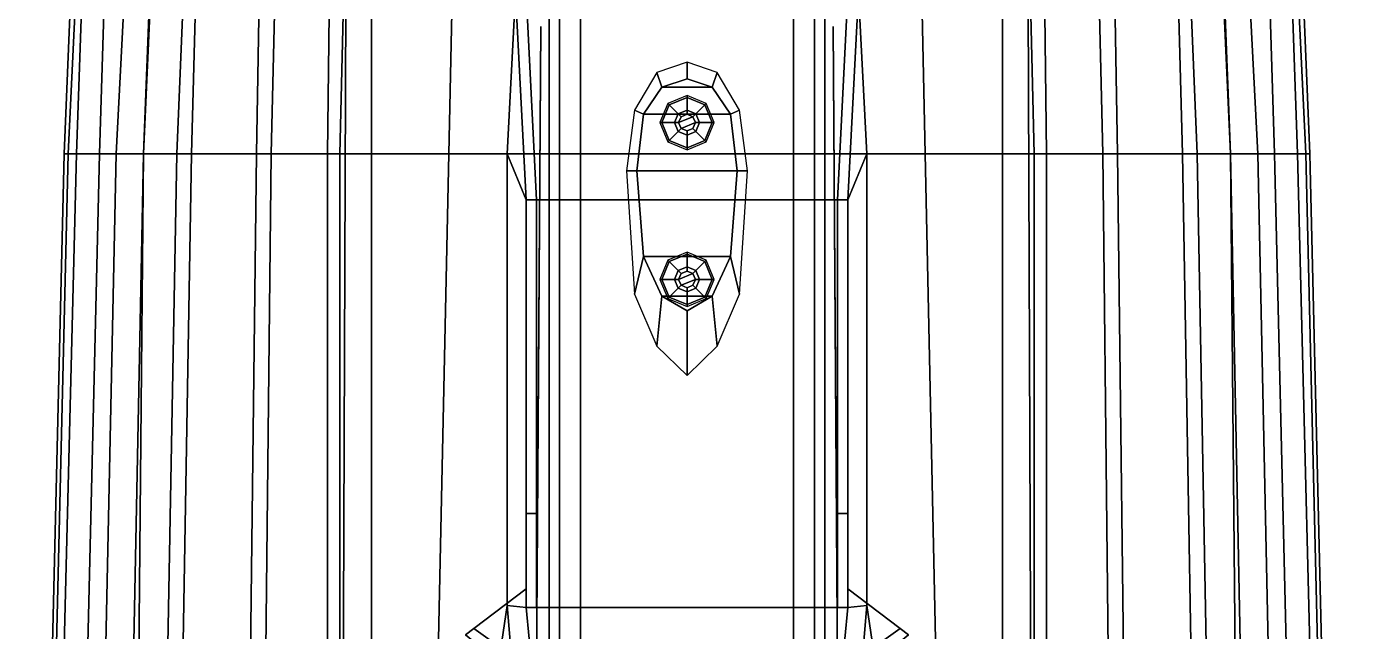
# Model space of a CAD drawing. Header units: millimetres. Extents: x -25.8 to 3.2, y -38.1 to 38.1.
# Drawn here: x -3.16 to 3.16, y 4.41 to 7.3 of the extents above; entities that cross this region are included whole.
import ezdxf

# ---------------------------------------------------------------- set-up
doc = ezdxf.new("R2010")
doc.units = ezdxf.units.MM
doc.layers.add('railings', color=6, linetype='Continuous')
doc.layers.add('tower', color=3, linetype='Continuous')

msp = doc.modelspace()

# ---------------------------------------------------------------- linework, layer by layer
for points in [[(-2.67, 14.21, -1.96), (-2.66, 14.21, -2.02), (-2.92, 6.69, -2.02), (-2.98, 6.69, -1.77)], [(-2.6, 14.21, -1.05), (-2.67, 14.21, -1.43), (-2.98, 6.69, -1.22), (-2.96, 6.69, -1.05)], [(-2.67, 14.21, -1.43), (-2.67, 14.21, -1.96), (-2.98, 6.69, -1.77), (-2.98, 6.69, -1.22)], [(-2.34, 14.21, -0.3), (-2.6, 14.21, -1.05), (-2.96, 6.69, -1.05), (-2.73, 6.69, -0.3)], [(-2.66, 14.21, -2.02), (-2.58, 14.21, -2.25), (-2.81, 6.69, -2.25), (-2.92, 6.69, -2.02)], [(-2.58, 14.21, -2.25), (-2.31, 14.21, -2.54), (-2.6, 6.69, -2.54), (-2.81, 6.69, -2.25)], [(-2.26, 14.21, -0.04), (-2.34, 14.21, -0.3), (-2.73, 6.69, -0.3), (-2.6, 6.69, -0.04)], [(-2.31, 14.21, -2.54), (-2.17, 14.21, -2.64), (-2.37, 6.69, -2.71), (-2.6, 6.69, -2.54)], [(-2.13, 14.21, 0.21), (-2.26, 14.21, -0.04), (-2.6, 6.69, -0.04), (-2.44, 6.69, 0.21)], [(-1.81, 14.21, 0.91), (-2.13, 14.21, 0.21), (-2.44, 6.69, 0.21), (-1.99, 6.69, 0.91)], [(-2.17, 14.21, -2.64), (-1.93, 14.21, -2.72), (-2.06, 6.69, -2.83), (-2.37, 6.69, -2.71)], [(-1.93, 14.21, -2.72), (-1.63, 14.21, -2.72), (-1.72, 6.69, -2.83), (-2.06, 6.69, -2.83)], [(-1.48, 14.21, 1.36), (-1.81, 14.21, 0.91), (-1.99, 6.69, 0.91), (-1.66, 6.69, 1.36)], [(-1.63, 14.21, -2.72), (-1.51, 14.21, -2.67), (-1.51, 6.69, -2.74), (-1.72, 6.69, -2.83)], [(-1.51, 14.21, -2.67), (-0.98, 14.21, -3.01), (-1.14, 6.69, -3.01), (-1.51, 6.69, -2.74)], [(-0.98, 14.21, -3.01), (-0.66, 14.21, -3.2), (-0.66, 6.69, -3.29), (-1.14, 6.69, -3.01)], [(-0.66, 6.69, -3.75), (-0.66, 6.69, -3.29), (-0.66, 14.21, -3.2), (-0.66, 14.21, -3.75)], [(-0.61, 6.69, -3.86), (-0.66, 6.69, -3.75), (-0.66, 14.21, -3.75), (-0.61, 14.21, -3.86)], [(-0.51, 6.69, -3.93), (-0.61, 6.69, -3.86), (-0.61, 14.21, -3.86), (-0.51, 14.21, -3.93)], [(0.51, 6.69, -3.93), (-0.51, 6.69, -3.93), (-0.51, 14.21, -3.93), (0.51, 14.21, -3.93)], [(0.51, 14.21, -3.93), (0.61, 14.21, -3.86), (0.61, 6.69, -3.86), (0.51, 6.69, -3.93)], [(0.61, 14.21, -3.86), (0.66, 14.21, -3.75), (0.66, 6.69, -3.75), (0.61, 6.69, -3.86)], [(0.66, 14.21, -3.75), (0.66, 14.21, -3.2), (0.66, 6.69, -3.29), (0.66, 6.69, -3.75)], [(1.14, 6.69, -3.01), (0.66, 6.69, -3.29), (0.66, 14.21, -3.2), (0.98, 14.21, -3.01)], [(1.51, 6.69, -2.74), (1.14, 6.69, -3.01), (0.98, 14.21, -3.01), (1.51, 14.21, -2.67)], [(1.66, 6.69, 1.36), (1.99, 6.69, 0.91), (1.81, 14.21, 0.91), (1.48, 14.21, 1.36)], [(1.72, 6.69, -2.83), (1.51, 6.69, -2.74), (1.51, 14.21, -2.67), (1.63, 14.21, -2.72)], [(2.06, 6.69, -2.83), (1.72, 6.69, -2.83), (1.63, 14.21, -2.72), (1.93, 14.21, -2.72)], [(1.99, 6.69, 0.91), (2.44, 6.69, 0.21), (2.13, 14.21, 0.21), (1.81, 14.21, 0.91)], [(2.37, 6.69, -2.71), (2.06, 6.69, -2.83), (1.93, 14.21, -2.72), (2.17, 14.21, -2.64)], [(2.44, 6.69, 0.21), (2.6, 6.69, -0.04), (2.26, 14.21, -0.04), (2.13, 14.21, 0.21)], [(2.6, 6.69, -2.54), (2.37, 6.69, -2.71), (2.17, 14.21, -2.64), (2.31, 14.21, -2.54)], [(2.6, 6.69, -0.04), (2.73, 6.69, -0.3), (2.34, 14.21, -0.3), (2.26, 14.21, -0.04)], [(2.81, 6.69, -2.25), (2.6, 6.69, -2.54), (2.31, 14.21, -2.54), (2.58, 14.21, -2.25)], [(2.73, 6.69, -0.3), (2.96, 6.69, -1.05), (2.6, 14.21, -1.05), (2.34, 14.21, -0.3)], [(2.92, 6.69, -2.02), (2.81, 6.69, -2.25), (2.58, 14.21, -2.25), (2.66, 14.21, -2.02)], [(2.96, 6.69, -1.05), (2.98, 6.69, -1.22), (2.67, 14.21, -1.43), (2.6, 14.21, -1.05)], [(2.98, 6.69, -1.77), (2.92, 6.69, -2.02), (2.66, 14.21, -2.02), (2.67, 14.21, -1.96)], [(2.98, 6.69, -1.22), (2.98, 6.69, -1.77), (2.67, 14.21, -1.96), (2.67, 14.21, -1.43)], [(-0.7, 7.3, 6.45), (-0.94, -28.59, 1.36), (-0.94, -28.28, 1.36), (-0.7, 7.3, 6.39)], [(-0.7, 7.3, 6.39), (-0.94, -28.28, 1.36), (-0.94, -28.59, 1.36), (-0.7, 7.3, 6.45)], [(0.7, 7.3, 6.39), (0.94, -28.28, 1.36), (0.94, -28.59, 1.36), (0.7, 7.3, 6.45)], [(0.7, 7.3, 6.45), (0.94, -28.59, 1.36), (0.94, -28.28, 1.36), (0.7, 7.3, 6.39)], [(-2.98, 6.69, -1.77), (-2.92, 6.69, -2.02), (-3.11, -0.88, -2.02), (-3.16, -0.88, -1.79)], [(-2.96, 6.69, -1.05), (-2.98, 6.69, -1.22), (-3.16, -0.88, -1.26), (-3.14, -0.88, -1.05)], [(-2.98, 6.69, -1.22), (-2.98, 6.69, -1.77), (-3.16, -0.88, -1.79), (-3.16, -0.88, -1.26)], [(-2.73, 6.69, -0.3), (-2.96, 6.69, -1.05), (-3.14, -0.88, -1.05), (-2.89, -0.88, -0.3)], [(-2.92, 6.69, -2.02), (-2.81, 6.69, -2.25), (-2.99, -0.88, -2.25), (-3.11, -0.88, -2.02)], [(-2.81, 6.69, -2.25), (-2.6, 6.69, -2.54), (-2.67, -0.88, -2.65), (-2.99, -0.88, -2.25)], [(-2.6, 6.69, -0.04), (-2.73, 6.69, -0.3), (-2.89, -0.88, -0.3), (-2.75, -0.88, -0.04)], [(-2.44, 6.69, 0.21), (-2.6, 6.69, -0.04), (-2.75, -0.88, -0.04), (-2.58, -0.88, 0.21)], [(-2.6, 6.69, -2.54), (-2.37, 6.69, -2.71), (-2.5, -0.88, -2.81), (-2.67, -0.88, -2.65)], [(-1.99, 6.69, 0.91), (-2.44, 6.69, 0.21), (-2.58, -0.88, 0.21), (-2.07, -0.88, 0.91)], [(-2.37, 6.69, -2.71), (-2.06, 6.69, -2.83), (-2.15, -0.88, -2.94), (-2.5, -0.88, -2.81)], [(-2.06, 6.69, -2.83), (-1.72, 6.69, -2.83), (-1.72, -0.88, -2.94), (-2.15, -0.88, -2.94)], [(-1.66, 6.69, 1.36), (-1.99, 6.69, 0.91), (-2.07, -0.88, 0.91), (-1.66, -0.88, 1.36)], [(-1.72, 6.69, -2.83), (-1.51, 6.69, -2.74), (-1.51, -0.88, -2.84), (-1.72, -0.88, -2.94)], [(-1.51, 6.69, -2.74), (-1.14, 6.69, -3.01), (-1.3, -0.88, -3.01), (-1.51, -0.88, -2.84)], [(-1.14, 6.69, -3.01), (-0.66, 6.69, -3.29), (-0.66, -0.88, -3.39), (-1.3, -0.88, -3.01)], [(-0.66, -0.88, -3.75), (-0.66, -0.88, -3.39), (-0.66, 6.69, -3.29), (-0.66, 6.69, -3.75)], [(-0.61, -0.88, -3.86), (-0.66, -0.88, -3.75), (-0.66, 6.69, -3.75), (-0.61, 6.69, -3.86)], [(-0.51, -0.88, -3.93), (-0.61, -0.88, -3.86), (-0.61, 6.69, -3.86), (-0.51, 6.69, -3.93)], [(0.51, -0.88, -3.93), (-0.51, -0.88, -3.93), (-0.51, 6.69, -3.93), (0.51, 6.69, -3.93)], [(0.51, 6.69, -3.93), (0.61, 6.69, -3.86), (0.61, -0.88, -3.86), (0.51, -0.88, -3.93)], [(0.61, 6.69, -3.86), (0.66, 6.69, -3.75), (0.66, -0.88, -3.75), (0.61, -0.88, -3.86)], [(0.66, 6.69, -3.75), (0.66, 6.69, -3.29), (0.66, -0.88, -3.39), (0.66, -0.88, -3.75)], [(1.3, -0.88, -3.01), (0.66, -0.88, -3.39), (0.66, 6.69, -3.29), (1.14, 6.69, -3.01)], [(1.51, -0.88, -2.84), (1.3, -0.88, -3.01), (1.14, 6.69, -3.01), (1.51, 6.69, -2.74)], [(1.72, -0.88, -2.94), (1.51, -0.88, -2.84), (1.51, 6.69, -2.74), (1.72, 6.69, -2.83)], [(1.66, -0.88, 1.36), (2.07, -0.88, 0.91), (1.99, 6.69, 0.91), (1.66, 6.69, 1.36)], [(2.15, -0.88, -2.94), (1.72, -0.88, -2.94), (1.72, 6.69, -2.83), (2.06, 6.69, -2.83)], [(2.07, -0.88, 0.91), (2.58, -0.88, 0.21), (2.44, 6.69, 0.21), (1.99, 6.69, 0.91)], [(2.5, -0.88, -2.81), (2.15, -0.88, -2.94), (2.06, 6.69, -2.83), (2.37, 6.69, -2.71)], [(2.67, -0.88, -2.65), (2.5, -0.88, -2.81), (2.37, 6.69, -2.71), (2.6, 6.69, -2.54)], [(2.58, -0.88, 0.21), (2.75, -0.88, -0.04), (2.6, 6.69, -0.04), (2.44, 6.69, 0.21)], [(2.99, -0.88, -2.25), (2.67, -0.88, -2.65), (2.6, 6.69, -2.54), (2.81, 6.69, -2.25)], [(2.75, -0.88, -0.04), (2.89, -0.88, -0.3), (2.73, 6.69, -0.3), (2.6, 6.69, -0.04)], [(2.89, -0.88, -0.3), (3.14, -0.88, -1.05), (2.96, 6.69, -1.05), (2.73, 6.69, -0.3)], [(3.11, -0.88, -2.02), (2.99, -0.88, -2.25), (2.81, 6.69, -2.25), (2.92, 6.69, -2.02)], [(3.16, -0.88, -1.79), (3.11, -0.88, -2.02), (2.92, 6.69, -2.02), (2.98, 6.69, -1.77)], [(3.14, -0.88, -1.05), (3.16, -0.88, -1.26), (2.98, 6.69, -1.22), (2.96, 6.69, -1.05)], [(3.16, -0.88, -1.26), (3.16, -0.88, -1.79), (2.98, 6.69, -1.77), (2.98, 6.69, -1.22)]]:
    msp.add_3dface(points)
at = {"layer": 'railings'}
for points in [[(-1.66, -0.11, 2.23), (-1.63, 7.83, 2.25), (-1.63, 7.83, 2.2), (-1.66, -0.11, 2.18)], [(-1.66, -0.11, 2.18), (-1.63, 7.83, 2.2), (-1.63, 7.83, 2.25), (-1.66, -0.11, 2.23)], [(1.66, -0.11, 2.18), (1.63, 7.83, 2.2), (1.63, 7.83, 2.25), (1.66, -0.11, 2.23)], [(1.66, -0.11, 2.23), (1.63, 7.83, 2.25), (1.63, 7.83, 2.2), (1.66, -0.11, 2.18)], [(-0.77, 4.9219, 4.17), (-0.77, 4.61, 4.17), (-0.77, 4.61, 4.23), (-0.77, 4.9482, 4.23)], [(-0.77, 4.9482, 4.23), (-0.77, 4.61, 4.23), (-0.77, 4.61, 4.17), (-0.77, 4.9219, 4.17)], [(0.77, 4.9482, 4.23), (0.77, 4.61, 4.23), (0.77, 4.61, 4.17), (0.77, 4.9219, 4.17)], [(0.77, 4.9219, 4.17), (0.77, 4.61, 4.17), (0.77, 4.61, 4.23), (0.77, 4.9482, 4.23)], [(-0.77, 4.7297, 3.73), (-0.77, 4.61, 3.73), (-0.77, 4.61, 3.79), (-0.77, 4.7559, 3.79)], [(-0.77, 4.7559, 3.79), (-0.77, 4.61, 3.79), (-0.77, 4.61, 3.73), (-0.77, 4.7297, 3.73)], [(0.77, 4.7297, 3.73), (0.77, 4.61, 3.73), (0.77, 4.61, 3.79), (0.77, 4.7559, 3.79)], [(0.77, 4.7559, 3.79), (0.77, 4.61, 3.79), (0.77, 4.61, 3.73), (0.77, 4.7297, 3.73)], [(-0.77, 4.61, 3.79), (-1.02, 4.42, 3.79), (-1.02, 4.42, 3.73), (-0.77, 4.61, 3.73)], [(-0.77, 4.61, 3.73), (-1.02, 4.42, 3.73), (-1.02, 4.42, 3.79), (-0.77, 4.61, 3.79)], [(-0.77, 4.61, 4.17), (-1.02, 4.42, 4.17), (-1.02, 4.42, 4.23), (-0.77, 4.61, 4.23)], [(-0.77, 4.61, 4.23), (-1.02, 4.42, 4.23), (-1.02, 4.42, 4.17), (-0.77, 4.61, 4.17)], [(0.77, 4.61, 4.17), (1.02, 4.42, 4.17), (1.02, 4.42, 4.23), (0.77, 4.61, 4.23)], [(0.77, 4.61, 4.23), (1.02, 4.42, 4.23), (1.02, 4.42, 4.17), (0.77, 4.61, 4.17)], [(0.77, 4.61, 3.73), (1.02, 4.42, 3.73), (1.02, 4.42, 3.79), (0.77, 4.61, 3.79)], [(0.77, 4.61, 3.79), (1.02, 4.42, 3.79), (1.02, 4.42, 3.73), (0.77, 4.61, 3.73)], [(-1.02, 4.42, 3.73), (-0.74, 4.22, 3.25), (-0.79, 4.17, 3.25), (-1.06, 4.39, 3.73)], [(-1.06, 4.39, 3.73), (-0.79, 4.17, 3.25), (-0.74, 4.22, 3.25), (-1.02, 4.42, 3.73)], [(-1.06, 4.39, 4.23), (-1.06, 4.39, 3.73), (-1.02, 4.42, 3.73), (-1.02, 4.42, 4.23)], [(-1.02, 4.42, 4.23), (-1.02, 4.42, 3.73), (-1.06, 4.39, 3.73), (-1.06, 4.39, 4.23)], [(1.02, 4.42, 3.73), (0.74, 4.22, 3.25), (0.79, 4.17, 3.25), (1.06, 4.39, 3.73)], [(1.06, 4.39, 3.73), (0.79, 4.17, 3.25), (0.74, 4.22, 3.25), (1.02, 4.42, 3.73)], [(1.06, 4.39, 4.23), (1.06, 4.39, 3.73), (1.02, 4.42, 3.73), (1.02, 4.42, 4.23)], [(1.02, 4.42, 4.23), (1.02, 4.42, 3.73), (1.06, 4.39, 3.73), (1.06, 4.39, 4.23)]]:
    msp.add_3dface(points, dxfattribs=at)
at = {"layer": 'tower'}
for points in [[(-0.82, 7.46, 1.36), (-1.48, 14.21, 1.36), (-1.66, 6.69, 1.36), (-0.86, 6.69, 1.36)], [(1.48, 14.21, 1.36), (0.82, 7.46, 1.36), (0.86, 6.69, 1.36), (1.66, 6.69, 1.36)], [(-0.86, 6.69, 1.36), (-0.77, 6.47, 3.25), (-0.82, 7.46, 3.25), (-0.82, 7.46, 1.36)], [(-0.77, 6.47, 3.25), (-0.77, 6.47, 4.28), (-0.82, 7.46, 4.76), (-0.82, 7.46, 3.25)], [(-0.77, 7.46, 4.76), (-0.82, 7.46, 4.76), (-0.77, 6.47, 4.28), (-0.72, 6.47, 4.28)], [(-0.72, 6.47, 3.25), (0.72, 6.47, 3.25), (0.77, 7.46, 3.25), (-0.77, 7.46, 3.25)], [(-0.77, 7.46, 3.25), (-0.77, 7.46, 4.76), (-0.72, 6.47, 4.28), (-0.72, 6.47, 3.25)], [(0.82, 7.46, 4.76), (0.77, 7.46, 4.76), (0.72, 6.47, 4.28), (0.77, 6.47, 4.28)], [(0.77, 7.46, 4.76), (0.77, 7.46, 3.25), (0.72, 6.47, 3.25), (0.72, 6.47, 4.28)], [(0.82, 7.46, 1.36), (0.82, 7.46, 3.25), (0.77, 6.47, 3.25), (0.86, 6.69, 1.36)], [(0.82, 7.46, 3.25), (0.82, 7.46, 4.76), (0.77, 6.47, 4.28), (0.77, 6.47, 3.25)], [(-0.145, 7.08, 3.25), (-0.2511, 6.9, 3.25), (-0.2078, 6.88, 5.71), (-0.12, 7.01, 5.71)], [(0, 7.13, 3.25), (-0.145, 7.08, 3.25), (-0.12, 7.01, 5.71), (0, 7.05, 5.71)], [(0.145, 7.08, 3.25), (0, 7.13, 3.25), (0, 7.05, 5.71), (0.12, 7.01, 5.71)], [(0.2511, 6.9, 3.25), (0.145, 7.08, 3.25), (0.12, 7.01, 5.71), (0.2078, 6.88, 5.71)], [(0.12, 7.01, 5.71), (0, 7.05, 5.71), (-0.12, 7.01, 5.71), (0.12, 7.01, 5.71)], [(0.2078, 6.88, 5.71), (0.12, 7.01, 5.71), (-0.12, 7.01, 5.71), (-0.2078, 6.88, 5.71)], [(0, 6.97, 5.71), (-0.0919, 6.9319, 5.71), (-0.0849, 6.9249, 8.92), (0, 6.96, 8.92)], [(0, 6.96, 8.92), (-0.0849, 6.9249, 8.92), (-0.0424, 6.8824, 9.29), (0, 6.9, 9.29)], [(0.0919, 6.9319, 5.71), (0, 6.97, 5.71), (0, 6.96, 8.92), (0.0849, 6.9249, 8.92)], [(0.0849, 6.9249, 8.92), (0, 6.96, 8.92), (0, 6.9, 9.29), (0.0424, 6.8824, 9.29)], [(-0.2511, 6.9, 3.25), (-0.29, 6.61, 3.25), (-0.24, 6.61, 5.71), (-0.2078, 6.88, 5.71)], [(-0.0919, 6.9319, 5.71), (-0.13, 6.84, 5.71), (-0.12, 6.84, 8.92), (-0.0849, 6.9249, 8.92)], [(-0.0849, 6.9249, 8.92), (-0.12, 6.84, 8.92), (-0.06, 6.84, 9.29), (-0.0424, 6.8824, 9.29)], [(0, 6.9, 9.29), (-0.0424, 6.8824, 9.29), (-0.0424, 6.8824, 10.17), (0, 6.9, 10.17)], [(0, 6.9, 10.17), (-0.0424, 6.8824, 10.17), (-0.0283, 6.8683, 10.25), (0, 6.88, 10.25)], [(0.0424, 6.8824, 9.29), (0, 6.9, 9.29), (0, 6.9, 10.17), (0.0424, 6.8824, 10.17)], [(0.0424, 6.8824, 10.17), (0, 6.9, 10.17), (0, 6.88, 10.25), (0.0283, 6.8683, 10.25)], [(0.12, 6.84, 8.92), (0.0849, 6.9249, 8.92), (0.0424, 6.8824, 9.29), (0.06, 6.84, 9.29)], [(0.13, 6.84, 5.71), (0.0919, 6.9319, 5.71), (0.0849, 6.9249, 8.92), (0.12, 6.84, 8.92)], [(0.29, 6.61, 3.25), (0.2511, 6.9, 3.25), (0.2078, 6.88, 5.71), (0.24, 6.61, 5.71)], [(0.24, 6.61, 5.71), (0.2078, 6.88, 5.71), (-0.2078, 6.88, 5.71), (-0.24, 6.61, 5.71)], [(-0.13, 6.84, 5.71), (-0.0919, 6.7481, 5.71), (-0.0849, 6.7551, 8.92), (-0.12, 6.84, 8.92)], [(-0.12, 6.84, 8.92), (-0.0849, 6.7551, 8.92), (-0.0424, 6.7976, 9.29), (-0.06, 6.84, 9.29)], [(-0.0424, 6.8824, 9.29), (-0.06, 6.84, 9.29), (-0.06, 6.84, 10.17), (-0.0424, 6.8824, 10.17)], [(-0.0424, 6.8824, 10.17), (-0.06, 6.84, 10.17), (-0.04, 6.84, 10.25), (-0.0283, 6.8683, 10.25)], [(-0.06, 6.84, 9.29), (-0.0424, 6.7976, 9.29), (-0.0424, 6.7976, 10.17), (-0.06, 6.84, 10.17)], [(-0.06, 6.84, 10.17), (-0.0424, 6.7976, 10.17), (-0.0283, 6.8117, 10.25), (-0.04, 6.84, 10.25)], [(-0.04, 6.84, 10.25), (0.0283, 6.8683, 10.25), (0, 6.88, 10.25), (-0.0283, 6.8683, 10.25)], [(-0.0283, 6.8117, 10.25), (0.04, 6.84, 10.25), (0.0283, 6.8683, 10.25), (-0.04, 6.84, 10.25)], [(0, 6.8, 10.25), (0.0283, 6.8117, 10.25), (0.04, 6.84, 10.25), (-0.0283, 6.8117, 10.25)], [(0.06, 6.84, 10.17), (0.0424, 6.8824, 10.17), (0.0283, 6.8683, 10.25), (0.04, 6.84, 10.25)], [(0.0424, 6.7976, 10.17), (0.06, 6.84, 10.17), (0.04, 6.84, 10.25), (0.0283, 6.8117, 10.25)], [(0.06, 6.84, 9.29), (0.0424, 6.8824, 9.29), (0.0424, 6.8824, 10.17), (0.06, 6.84, 10.17)], [(0.0424, 6.7976, 9.29), (0.06, 6.84, 9.29), (0.06, 6.84, 10.17), (0.0424, 6.7976, 10.17)], [(0.0849, 6.7551, 8.92), (0.12, 6.84, 8.92), (0.06, 6.84, 9.29), (0.0424, 6.7976, 9.29)], [(0.0919, 6.7481, 5.71), (0.13, 6.84, 5.71), (0.12, 6.84, 8.92), (0.0849, 6.7551, 8.92)], [(-0.0849, 6.7551, 8.92), (0, 6.72, 8.92), (0, 6.78, 9.29), (-0.0424, 6.7976, 9.29)], [(-0.0424, 6.7976, 10.17), (0, 6.78, 10.17), (0, 6.8, 10.25), (-0.0283, 6.8117, 10.25)], [(-0.0424, 6.7976, 9.29), (0, 6.78, 9.29), (0, 6.78, 10.17), (-0.0424, 6.7976, 10.17)], [(0, 6.78, 10.17), (0.0424, 6.7976, 10.17), (0.0283, 6.8117, 10.25), (0, 6.8, 10.25)], [(0, 6.78, 9.29), (0.0424, 6.7976, 9.29), (0.0424, 6.7976, 10.17), (0, 6.78, 10.17)], [(0, 6.72, 8.92), (0.0849, 6.7551, 8.92), (0.0424, 6.7976, 9.29), (0, 6.78, 9.29)], [(-0.0919, 6.7481, 5.71), (0, 6.71, 5.71), (0, 6.72, 8.92), (-0.0849, 6.7551, 8.92)], [(0, 6.71, 5.71), (0.0919, 6.7481, 5.71), (0.0849, 6.7551, 8.92), (0, 6.72, 8.92)], [(-0.86, 6.69, 1.36), (-1.66, 6.69, 1.36), (-1.66, -0.88, 1.36), (-0.86, 4.53, 1.36)], [(-0.86, 4.53, 1.36), (-0.77, 4.52, 3.25), (-0.77, 6.47, 3.25), (-0.86, 6.69, 1.36)], [(0.86, 6.69, 1.36), (0.77, 6.47, 3.25), (0.77, 4.52, 3.25), (0.86, 4.53, 1.36)], [(1.66, 6.69, 1.36), (0.86, 6.69, 1.36), (0.86, 4.53, 1.36), (1.66, -0.88, 1.36)], [(-0.29, 6.61, 3.25), (-0.2511, 6.02, 3.25), (-0.2078, 6.2, 5.71), (-0.24, 6.61, 5.71)], [(0.2078, 6.2, 5.71), (0.24, 6.61, 5.71), (-0.24, 6.61, 5.71), (-0.2078, 6.2, 5.71)], [(0.2511, 6.02, 3.25), (0.29, 6.61, 3.25), (0.24, 6.61, 5.71), (0.2078, 6.2, 5.71)], [(-0.77, 4.52, 3.25), (-0.77, 4.97, 4.28), (-0.77, 6.47, 4.28), (-0.77, 6.47, 3.25)], [(-0.72, 6.47, 4.28), (-0.77, 6.47, 4.28), (-0.77, 4.97, 4.28), (-0.72, 4.97, 4.28)], [(-0.72, 4.52, 3.25), (0.72, 4.52, 3.25), (0.72, 6.47, 3.25), (-0.72, 6.47, 3.25)], [(-0.72, 6.47, 3.25), (-0.72, 6.47, 4.28), (-0.72, 4.97, 4.28), (-0.72, 4.52, 3.25)], [(0.77, 6.47, 4.28), (0.72, 6.47, 4.28), (0.72, 4.97, 4.28), (0.77, 4.97, 4.28)], [(0.72, 6.47, 4.28), (0.72, 6.47, 3.25), (0.72, 4.52, 3.25), (0.72, 4.97, 4.28)], [(0.77, 6.47, 3.25), (0.77, 6.47, 4.28), (0.77, 4.97, 4.28), (0.77, 4.52, 3.25)], [(-0.2511, 6.02, 3.25), (-0.145, 5.77, 3.25), (-0.12, 6.01, 5.71), (-0.2078, 6.2, 5.71)], [(0.12, 6.01, 5.71), (0.2078, 6.2, 5.71), (-0.2078, 6.2, 5.71), (-0.12, 6.01, 5.71)], [(0, 6.22, 5.71), (-0.0919, 6.1819, 5.71), (-0.0849, 6.1749, 8.92), (0, 6.21, 8.92)], [(0, 6.21, 8.92), (-0.0849, 6.1749, 8.92), (-0.0424, 6.1324, 9.29), (0, 6.15, 9.29)], [(0.0919, 6.1819, 5.71), (0, 6.22, 5.71), (0, 6.21, 8.92), (0.0849, 6.1749, 8.92)], [(0.0849, 6.1749, 8.92), (0, 6.21, 8.92), (0, 6.15, 9.29), (0.0424, 6.1324, 9.29)], [(0.145, 5.77, 3.25), (0.2511, 6.02, 3.25), (0.2078, 6.2, 5.71), (0.12, 6.01, 5.71)], [(-0.0919, 6.1819, 5.71), (-0.13, 6.09, 5.71), (-0.12, 6.09, 8.92), (-0.0849, 6.1749, 8.92)], [(-0.0849, 6.1749, 8.92), (-0.12, 6.09, 8.92), (-0.06, 6.09, 9.29), (-0.0424, 6.1324, 9.29)], [(-0.0424, 6.1324, 9.29), (-0.06, 6.09, 9.29), (-0.06, 6.09, 10.17), (-0.0424, 6.1324, 10.17)], [(-0.0424, 6.1324, 10.17), (-0.06, 6.09, 10.17), (-0.04, 6.09, 10.25), (-0.0283, 6.1183, 10.25)], [(0, 6.15, 9.29), (-0.0424, 6.1324, 9.29), (-0.0424, 6.1324, 10.17), (0, 6.15, 10.17)], [(0, 6.15, 10.17), (-0.0424, 6.1324, 10.17), (-0.0283, 6.1183, 10.25), (0, 6.13, 10.25)], [(0.0424, 6.1324, 9.29), (0, 6.15, 9.29), (0, 6.15, 10.17), (0.0424, 6.1324, 10.17)], [(0.0424, 6.1324, 10.17), (0, 6.15, 10.17), (0, 6.13, 10.25), (0.0283, 6.1183, 10.25)], [(0.06, 6.09, 10.17), (0.0424, 6.1324, 10.17), (0.0283, 6.1183, 10.25), (0.04, 6.09, 10.25)], [(0.12, 6.09, 8.92), (0.0849, 6.1749, 8.92), (0.0424, 6.1324, 9.29), (0.06, 6.09, 9.29)], [(0.06, 6.09, 9.29), (0.0424, 6.1324, 9.29), (0.0424, 6.1324, 10.17), (0.06, 6.09, 10.17)], [(0.13, 6.09, 5.71), (0.0919, 6.1819, 5.71), (0.0849, 6.1749, 8.92), (0.12, 6.09, 8.92)], [(-0.13, 6.09, 5.71), (-0.0919, 5.9981, 5.71), (-0.0849, 6.0051, 8.92), (-0.12, 6.09, 8.92)], [(-0.12, 6.09, 8.92), (-0.0849, 6.0051, 8.92), (-0.0424, 6.0476, 9.29), (-0.06, 6.09, 9.29)], [(-0.06, 6.09, 9.29), (-0.0424, 6.0476, 9.29), (-0.0424, 6.0476, 10.17), (-0.06, 6.09, 10.17)], [(-0.06, 6.09, 10.17), (-0.0424, 6.0476, 10.17), (-0.0283, 6.0617, 10.25), (-0.04, 6.09, 10.25)], [(-0.04, 6.09, 10.25), (0.0283, 6.1183, 10.25), (0, 6.13, 10.25), (-0.0283, 6.1183, 10.25)], [(-0.0283, 6.0617, 10.25), (0.04, 6.09, 10.25), (0.0283, 6.1183, 10.25), (-0.04, 6.09, 10.25)], [(0, 6.05, 10.25), (0.0283, 6.0617, 10.25), (0.04, 6.09, 10.25), (-0.0283, 6.0617, 10.25)], [(0.0424, 6.0476, 10.17), (0.06, 6.09, 10.17), (0.04, 6.09, 10.25), (0.0283, 6.0617, 10.25)], [(0.0424, 6.0476, 9.29), (0.06, 6.09, 9.29), (0.06, 6.09, 10.17), (0.0424, 6.0476, 10.17)], [(0.0849, 6.0051, 8.92), (0.12, 6.09, 8.92), (0.06, 6.09, 9.29), (0.0424, 6.0476, 9.29)], [(0.0919, 5.9981, 5.71), (0.13, 6.09, 5.71), (0.12, 6.09, 8.92), (0.0849, 6.0051, 8.92)], [(-0.145, 5.77, 3.25), (0, 5.63, 3.25), (0, 5.94, 5.71), (-0.12, 6.01, 5.71)], [(0, 5.94, 5.71), (0.12, 6.01, 5.71), (-0.12, 6.01, 5.71), (0, 5.94, 5.71)], [(-0.0919, 5.9981, 5.71), (0, 5.96, 5.71), (0, 5.97, 8.92), (-0.0849, 6.0051, 8.92)], [(-0.0849, 6.0051, 8.92), (0, 5.97, 8.92), (0, 6.03, 9.29), (-0.0424, 6.0476, 9.29)], [(-0.0424, 6.0476, 10.17), (0, 6.03, 10.17), (0, 6.05, 10.25), (-0.0283, 6.0617, 10.25)], [(-0.0424, 6.0476, 9.29), (0, 6.03, 9.29), (0, 6.03, 10.17), (-0.0424, 6.0476, 10.17)], [(0, 6.03, 10.17), (0.0424, 6.0476, 10.17), (0.0283, 6.0617, 10.25), (0, 6.05, 10.25)], [(0, 6.03, 9.29), (0.0424, 6.0476, 9.29), (0.0424, 6.0476, 10.17), (0, 6.03, 10.17)], [(0, 5.97, 8.92), (0.0849, 6.0051, 8.92), (0.0424, 6.0476, 9.29), (0, 6.03, 9.29)], [(0, 5.63, 3.25), (0.145, 5.77, 3.25), (0.12, 6.01, 5.71), (0, 5.94, 5.71)], [(0, 5.96, 5.71), (0.0919, 5.9981, 5.71), (0.0849, 6.0051, 8.92), (0, 5.97, 8.92)], [(-0.72, 4.97, 4.28), (-0.77, 4.97, 4.28), (-0.77, 4.52, 3.25), (-0.72, 4.52, 3.25)], [(0.77, 4.97, 4.28), (0.72, 4.97, 4.28), (0.72, 4.52, 3.25), (0.77, 4.52, 3.25)], [(-0.86, 4.53, 1.36), (-0.86, 4.53, 1.36), (-1.66, -0.88, 1.36), (-0.83, 4.17, 1.36)], [(-0.83, 4.17, 1.36), (-0.74, 4.22, 3.25), (-0.77, 4.52, 3.25), (-0.86, 4.53, 1.36)], [(-0.74, 4.22, 3.25), (0.74, 4.22, 3.25), (0.77, 4.52, 3.25), (-0.77, 4.52, 3.25)], [(0.86, 4.53, 1.36), (0.77, 4.52, 3.25), (0.74, 4.22, 3.25), (0.83, 4.17, 1.36)], [(0.86, 4.53, 1.36), (0.86, 4.53, 1.36), (0.83, 4.17, 1.36), (1.66, -0.88, 1.36)]]:
    msp.add_3dface(points, dxfattribs=at)

doc.saveas('drawing.dxf')
